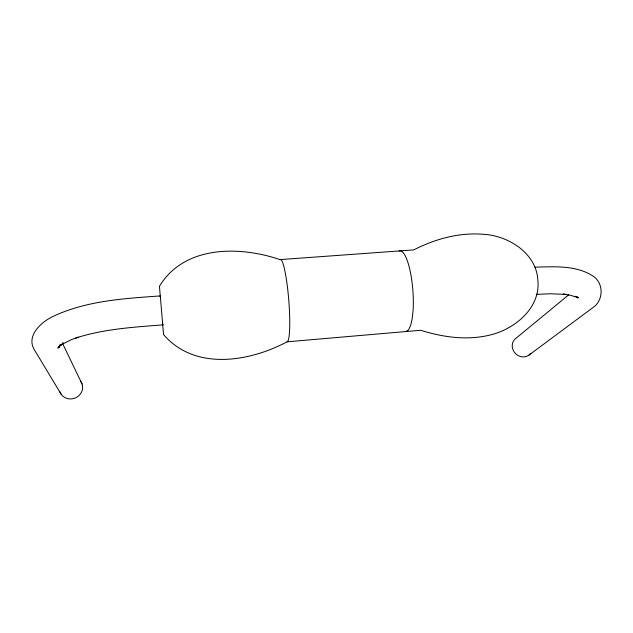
<?xml version="1.0" encoding="UTF-8"?>
<svg xmlns="http://www.w3.org/2000/svg" width="633" height="633" viewBox="0 0 633 633"><rect width="100%" height="100%" fill="white"/><g stroke="black" fill="none" stroke-linecap="round" stroke-linejoin="round"><path stroke-width="0.95" d="M60.143 344.431L58.885 347.691L59.913 345.396L57.817 348.166L63.529 342.951L60.871 344.938L71.379 339.668L78.231 337.175L75.738 338.03C103.947 328.923 133.777 327.15 163.124 324.856M568.766 294.788L515.784 338.441A10.642 9.669 44.9 0 0 515.586 353.657A10.642 9.669 44.9 0 0 530.786 353.261M529.014 355.066L594.466 306.459C603.835 298.562 603.336 282.429 592.67 275.869C575.706 265.029 554.152 266.738 534.885 267.142M406.006 331.534L408.483 329.975L410.603 325.686L412.186 318.897L413.12 310.051A40.496 9.954 85.6 0 0 409.614 268.629A40.496 9.954 85.6 0 0 399.075 250.969M160.339 297.241L159.461 286.243C184.345 245.272 239.401 245.778 279.976 259.601L413.729 249.908C435.48 238.807 459.613 232.153 484.198 234.352C508.584 235.895 536.127 253.232 537.797 279.596C541.199 308.16 514.012 329.904 488.518 335.387C465.825 340.546 442.562 337.112 420.652 330.268L287.01 341.828C249.062 362.044 194.79 370.93 163.567 334.564L162.436 321.936M160.505 295.904C123.672 298.57 85.21 300.699 51.455 317.22C40.536 322.79 26.681 335.854 33.905 349.012L61.172 394.272M536.278 294.361L550.67 293.767L565.878 294.416L563.18 294.155L569.186 294.978L578.206 297.55L575.231 296.299L578.071 297.953L576.157 296.418M576.109 296.521L577.28 297.747L576.331 296.418M62.335 342.967L82.037 383.93M160.355 296.608L160.284 295.92L162.744 324.887L162.721 324.484M279.976 259.601A41.327 5.08 85.4 0 1 288.64 298.657A41.327 5.08 85.4 0 1 287.01 341.828M80.715 381.375A11.75 11.022 -20 0 1 75.992 397.659A11.75 11.022 -20 0 1 59.85 391.7"/></g></svg>
